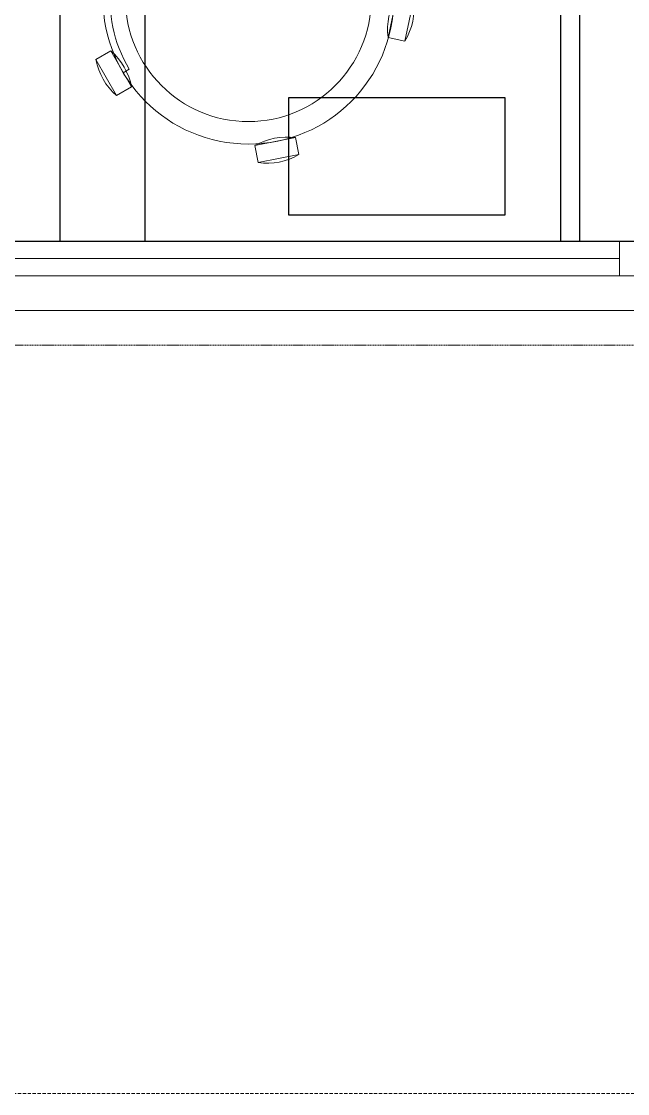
# Model space of a CAD drawing. Extents: x -509638 to 57327, y -29287 to 19916.
# Drawn here: x 45797 to 46673, y -14060 to -12513 of the extents above; entities that cross this region are included whole.
import ezdxf

# ---------------------------------------------------------------- set-up
doc = ezdxf.new("R2010")
doc.units = 0
doc.header["$LTSCALE"] = 0.25
doc.linetypes.add('01-First Floor$0$HIDDEN', pattern=[9.525, 6.35, -3.175])
doc.linetypes.add('DASHDOT', pattern=[25.4, 12.7, -6.35, 0, -6.35])
for name, color, linetype, lineweight in [('01-First Floor$0$Aluminum', 251, 'Continuous', 5), ('01-First Floor$0$LOADING', 253, 'Continuous', 5), ('01-First Floor$0$Proj', 251, 'Continuous', 5), ('E-LITE-CLNG-CNDT', 6, 'DASHDOT', 35)]:
    doc.layers.add(name, color=color, linetype=linetype, lineweight=lineweight)
doc.layers.add('01-First Floor$0$FALSE CEILING', color=251, linetype='Continuous')

# ---------------------------------------------------------------- blocks, each defined once
blk = doc.blocks.new('01-First Floor$0$HF10037B-P')
at = {"layer": '01-First Floor$0$LOADING'}
for p, q in [((0.2459, 0.134), (0.1859, 0.134)), ((0.1859, 0.134), (0.1859, 0.109)), ((0.2459, 0.134), (0.2459, 0.109)), ((0.2459, 0.109), (0.1859, 0.109)), ((0, 0), (-0.0142, -0.0583)), ((0, 0), (0.0243, -0.0059)), ((0.0243, -0.0059), (0.01, -0.0642)), ((0.4071, -0.0094), (0.431, -0.0018)), ((0.4071, -0.0094), (0.4255, -0.0665)), ((0.431, -0.0018), (0.4493, -0.0589)), ((0.4069, -0.0417), (0.4165, -0.0387)), ((-0.0142, -0.0583), (0.01, -0.0642)), ((0.4255, -0.0665), (0.4493, -0.0589)), ((0.0524, -0.2725), (0.0674, -0.2525)), ((0.0674, -0.2525), (0.1154, -0.2885)), ((0.3125, -0.2897), (0.362, -0.2558)), ((0.3761, -0.2764), (0.362, -0.2558)), ((0.0524, -0.2725), (0.1004, -0.3085)), ((0.3266, -0.3103), (0.3761, -0.2764)), ((0.3267, -0.268), (0.3323, -0.2763)), ((0.1004, -0.3085), (0.1154, -0.2885)), ((0.3266, -0.3103), (0.3125, -0.2897))]:
    blk.add_line(p, q, dxfattribs=at)
for radius in [0.21, 0.1775]:
    blk.add_circle((0.2161, -0.1014), radius, dxfattribs=at)
for centre, radius, start, end in [((0.2159, 0.0465), 0.0925, 71.0754, 108.9246), ((0.2159, 0.1965), 0.0925, 251.0754, 288.9246), ((0.0779, -0.0499), 0.0925, 147.3419, 185.1912), ((-0.0678, -0.0143), 0.0925, 327.3419, 5.1912), ((0.4996, -0.0113), 0.0925, 178.8412, 216.6904), ((0.3568, -0.057), 0.0925, 358.8412, 36.6904), ((0.2161, -0.1014), 0.2, 303.6037, 17.3657), ((0.0389, -0.3404), 0.0925, 34.1875, 72.0368), ((0.3867, -0.3449), 0.0925, 105.5121, 143.3614), ((0.1289, -0.2205), 0.0925, 214.1875, 252.0368), ((0.3019, -0.2212), 0.0925, 285.5121, 323.3614)]:
    blk.add_arc(centre, radius, start, end, dxfattribs=at)
blk = doc.blocks.new('01-First Floor')
at = {"layer": '01-First Floor$0$Aluminum'}
for p, q in [((46736, -12830), (45236, -12830)), ((46661, -12880), (46661, -12830)), ((45311, -12855), (46661, -12855)), ((46711, -12880), (45261, -12880)), ((46736, -12930), (45236, -12930))]:
    blk.add_line(p, q, dxfattribs=at)
at = {"layer": '01-First Floor$0$FALSE CEILING', "linetype": 'Continuous'}
for p, q in [((45976, -12830), (45976, -9540)), ((46576, -12830), (46576, -9540))]:
    blk.add_line(p, q, dxfattribs=at)
at = {"layer": '01-First Floor$0$FALSE CEILING'}
blk.add_lwpolyline([(44776, -9540), (48976, -9540), (48976, -12830), (44776, -12830)], close=True, dxfattribs=at)
at = {"layer": '01-First Floor$0$FALSE CEILING', "elevation": -0.1}
for points in [[(45853.3, -11330), (46603.3, -11330), (46603.3, -12830), (45853.3, -12830)], [(46183.6, -12792.2), (46183.6, -12622.3), (46495.4, -12622.3), (46495.4, -12792.2)]]:
    blk.add_lwpolyline(points, close=True, dxfattribs=at)
at = {"layer": '01-First Floor$0$LOADING', "elevation": -0.1}
blk.add_lwpolyline([(45853.3, -11330), (46603.3, -11330), (46603.3, -12830), (45853.3, -12830)], close=True, dxfattribs=at)
at = {"layer": '01-First Floor$0$Proj', "linetype": '01-First Floor$0$HIDDEN'}
blk.add_line((45236, -12980), (46736, -12980), dxfattribs=at)
at = {"layer": '01-First Floor$0$Proj', "linetype": '01-First Floor$0$HIDDEN', "ltscale": 3}
blk.add_lwpolyline([(48606, 9840), (-2814, 9840), (-2814, -14060), (48606, -14060)], dxfattribs=at)
blk.add_lwpolyline([(48606, 9840), (-2814, 9840), (-2814, -14060), (48606, -14060)], dxfattribs=at)
at = {"layer": '01-First Floor$0$LOADING', "extrusion": (-2.75759e-10, 1.16581e-09, -1), "xscale": 999.9999999999997, "yscale": 999.9999999999997, "zscale": 999.9999999999997, "rotation": 25.78131253592628}
blk.add_blockref('01-First Floor$0$HF10037B-P', (-46363.7, -12482.3, 0.1), dxfattribs=at)

msp = doc.modelspace()

# ---------------------------------------------------------------- block references
at = {"layer": 'E-LITE-CLNG-CNDT'}
msp.add_blockref('01-First Floor', (0, 0), dxfattribs=at)

doc.saveas('drawing.dxf')
